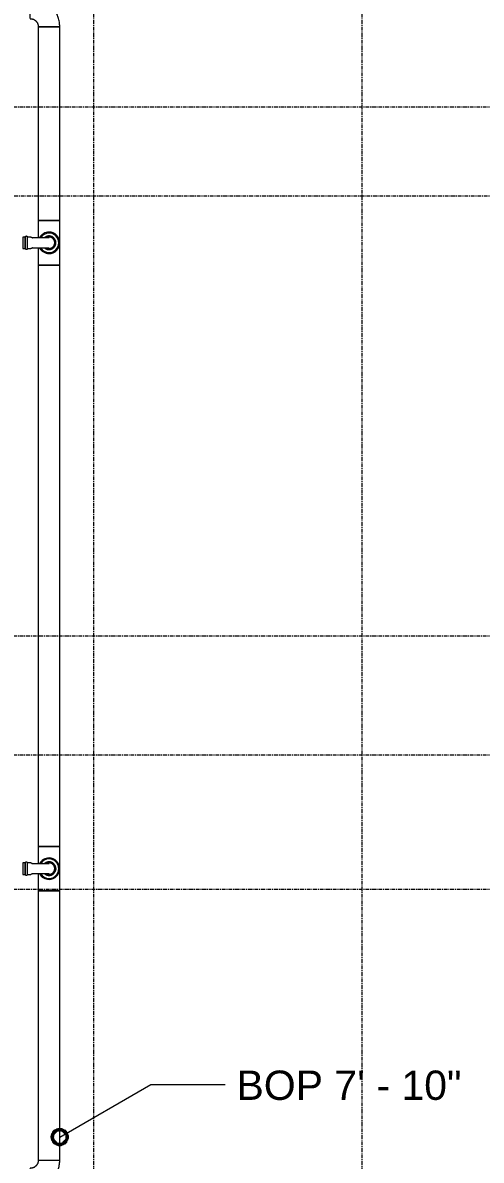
# Model space of a CAD drawing. Header units: inches. Extents: x -3679 to 241, y -496 to 1784.
# Drawn here: x -1814.5 to -1753, y 422.6 to 575.3 of the extents above; entities that cross this region are included whole.
import ezdxf

# ---------------------------------------------------------------- set-up
doc = ezdxf.new("R2010")
doc.units = ezdxf.units.IN
doc.header["$MEASUREMENT"] = 0
doc.linetypes.add('Grid Line', pattern=[0.875, 0.5, -0.125, 0.125, -0.125])
for name, color, linetype, lineweight in [('G-ANNO-DIMS', 251, 'Continuous', 9), ('P-PIPE', 1, 'Continuous', 9), ('P-PIPE-CNTR', 1, 'Continuous', 9), ('S-GRID', 8, 'Continuous', 9)]:
    doc.layers.add(name, color=color, linetype=linetype, lineweight=lineweight)
doc.styles.add('Arial', font='arial.ttf', dxfattribs={"height": 3.934132})

# ---------------------------------------------------------------- blocks, each defined once
blk = doc.blocks.new('Elbow - Welded - Generic - Standard-1127339-SECOND LEVEL')
at = {"layer": 'P-PIPE'}
for p, q in [((-1.39, 2.52), (-1.25, 2.52)), ((-1.24, 2.52), (-1.02, 2.52)), ((-1.02, 2.52), (-0.72, 2.52)), ((-0.72, 2.52), (-0.37, 2.52)), ((-0.37, 2.52), (0.37, 2.52)), ((0.37, 2.52), (0.72, 2.52)), ((0.72, 2.52), (1.02, 2.52)), ((1.02, 2.52), (1.24, 2.52)), ((1.25, 2.52), (1.39, 2.52)), ((-2.52, 1.25), (-2.52, 1.39)), ((-2.52, 1.02), (-2.52, 1.24)), ((-2.52, 0.72), (-2.52, 1.02)), ((-2.52, 0.37), (-2.52, 0.72)), ((-2.52, -0.37), (-2.52, 0.37)), ((-2.52, -0.72), (-2.52, -0.37)), ((-2.52, -1.02), (-2.52, -0.72)), ((-2.52, -1.24), (-2.52, -1.02)), ((-2.52, -1.39), (-2.52, -1.25))]:
    blk.add_line(p, q, dxfattribs=at)
at = {"layer": 'P-PIPE', "flags": 128}
for points in [[(-2.52, -1.44), (-2.36, -1.43), (-2.2, -1.42), (-2.05, -1.41), (-1.89, -1.39), (-1.73, -1.36), (-1.58, -1.32), (-1.43, -1.28), (-1.28, -1.24), (-1.13, -1.18), (-0.98, -1.12), (-0.83, -1.06), (-0.69, -0.99), (-0.55, -0.91), (-0.42, -0.83), (-0.29, -0.75), (-0.16, -0.65), (-0.03, -0.56), (0.09, -0.45), (0.21, -0.35), (0.32, -0.24), (0.43, -0.12), (0.53, 0), (0.63, 0.12), (0.72, 0.25), (0.81, 0.38), (0.89, 0.52), (0.97, 0.65), (1.04, 0.8), (1.11, 0.94), (1.17, 1.09), (1.22, 1.23), (1.27, 1.39), (1.31, 1.54), (1.35, 1.69), (1.38, 1.85), (1.4, 2), (1.42, 2.16), (1.43, 2.32), (1.44, 2.48), (1.44, 2.52)], [(-1.44, 2.52), (-1.44, 2.48), (-1.44, 2.43), (-1.44, 2.39), (-1.45, 2.35), (-1.46, 2.3), (-1.47, 2.26), (-1.48, 2.22), (-1.49, 2.18), (-1.51, 2.14), (-1.52, 2.1), (-1.54, 2.06), (-1.56, 2.02), (-1.58, 1.98), (-1.6, 1.94), (-1.63, 1.91), (-1.65, 1.87), (-1.68, 1.84), (-1.71, 1.81), (-1.73, 1.77), (-1.77, 1.74), (-1.8, 1.71), (-1.83, 1.69), (-1.86, 1.66), (-1.9, 1.63), (-1.93, 1.61), (-1.97, 1.59), (-2.01, 1.56), (-2.05, 1.55), (-2.09, 1.53), (-2.13, 1.51), (-2.17, 1.5), (-2.21, 1.48), (-2.25, 1.47), (-2.29, 1.46), (-2.34, 1.45), (-2.38, 1.45), (-2.42, 1.44), (-2.46, 1.44), (-2.51, 1.44), (-2.52, 1.44)]]:
    blk.add_lwpolyline(points, dxfattribs=at)
blk = doc.blocks.new('Transition - Generic - Plumbing-CW-1127470-SECOND LEVEL')
at = {"layer": 'P-PIPE'}
for start, end in [(90, 150), (270, 90), (210, 270)]:
    blk.add_arc((-1810.95, 461.74), 1.31, start, end, dxfattribs=at)
blk = doc.blocks.new('Victaulic-VicPress316-Elbow 90-45deg Style P568_P571 - Standard-V2-SECOND LEVEL')
at = {"layer": 'P-PIPE'}
for p, q in [((-3203.81, 730.05), (-3203.81, 729.6)), ((-3203.7, 731.1), (-3203.7, 730.2)), ((-3202.39, 730.21), (-3202.39, 731.1)), ((-3202.28, 729.6), (-3202.28, 730.05)), ((-3203.05, 729.6), (-3203.81, 729.6)), ((-3203.81, 729.31), (-3203.81, 728.97)), ((-3203.05, 729.31), (-3203.81, 729.31)), ((-3203.81, 728.97), (-3203.05, 728.97)), ((-3202.28, 729.6), (-3203.05, 729.6)), ((-3202.28, 729.31), (-3203.05, 729.31)), ((-3203.05, 728.97), (-3202.28, 728.97)), ((-3202.28, 728.97), (-3202.28, 729.31))]:
    blk.add_line(p, q, dxfattribs=at)
at = {"layer": 'P-PIPE', "flags": 128}
for points in [[(-3203.05, 733.4), (-3203.08, 733.4), (-3203.12, 733.4), (-3203.16, 733.4), (-3203.19, 733.39), (-3203.23, 733.38), (-3203.26, 733.38), (-3203.3, 733.37), (-3203.33, 733.36), (-3203.37, 733.34), (-3203.4, 733.33), (-3203.43, 733.32), (-3203.47, 733.3), (-3203.5, 733.28), (-3203.53, 733.26), (-3203.56, 733.24), (-3203.59, 733.22), (-3203.62, 733.2), (-3203.65, 733.18), (-3203.67, 733.15), (-3203.7, 733.13), (-3203.73, 733.1), (-3203.75, 733.07), (-3203.77, 733.04), (-3203.79, 733.01), (-3203.81, 732.98), (-3203.83, 732.95), (-3203.85, 732.92), (-3203.87, 732.89), (-3203.88, 732.85), (-3203.9, 732.82), (-3203.91, 732.79), (-3203.92, 732.75), (-3203.93, 732.72), (-3203.94, 732.68), (-3203.94, 732.65), (-3203.95, 732.61), (-3203.95, 732.57), (-3203.96, 732.54), (-3203.96, 732.5), (-3203.96, 732.46), (-3203.96, 732.43), (-3203.95, 732.39), (-3203.95, 732.35), (-3203.94, 732.32), (-3203.93, 732.28), (-3203.93, 732.25), (-3203.91, 732.21), (-3203.9, 732.18), (-3203.89, 732.14), (-3203.88, 732.11), (-3203.86, 732.08), (-3203.84, 732.05), (-3203.82, 732.01), (-3203.8, 731.98), (-3203.78, 731.95), (-3203.76, 731.92), (-3203.74, 731.9), (-3203.71, 731.87)], [(-3203.05, 733.26), (-3203.08, 733.26), (-3203.11, 733.25), (-3203.14, 733.25), (-3203.17, 733.25), (-3203.2, 733.24), (-3203.23, 733.23), (-3203.26, 733.23), (-3203.29, 733.22), (-3203.32, 733.21), (-3203.34, 733.2), (-3203.37, 733.18), (-3203.4, 733.17), (-3203.43, 733.16), (-3203.45, 733.14), (-3203.48, 733.12), (-3203.5, 733.1), (-3203.53, 733.09), (-3203.55, 733.07), (-3203.57, 733.05), (-3203.6, 733.02), (-3203.62, 733), (-3203.64, 732.98), (-3203.66, 732.95), (-3203.67, 732.93), (-3203.69, 732.9), (-3203.71, 732.88), (-3203.72, 732.85), (-3203.74, 732.82), (-3203.75, 732.8), (-3203.76, 732.77), (-3203.77, 732.74), (-3203.78, 732.71), (-3203.79, 732.68), (-3203.8, 732.65), (-3203.8, 732.62), (-3203.81, 732.59), (-3203.81, 732.56), (-3203.81, 732.53), (-3203.81, 732.5), (-3203.81, 732.47), (-3203.81, 732.44), (-3203.81, 732.41), (-3203.8, 732.38), (-3203.8, 732.35), (-3203.79, 732.32), (-3203.78, 732.29), (-3203.78, 732.26), (-3203.77, 732.23), (-3203.76, 732.2), (-3203.74, 732.17), (-3203.73, 732.14), (-3203.72, 732.12), (-3203.7, 732.1)], [(-3202.39, 731.86), (-3202.37, 731.88), (-3202.34, 731.91), (-3202.32, 731.94), (-3202.3, 731.97), (-3202.28, 732), (-3202.26, 732.03), (-3202.24, 732.06), (-3202.23, 732.09), (-3202.21, 732.13), (-3202.2, 732.16), (-3202.18, 732.19), (-3202.17, 732.23), (-3202.16, 732.26), (-3202.15, 732.3), (-3202.15, 732.33), (-3202.14, 732.37), (-3202.14, 732.41), (-3202.14, 732.44), (-3202.13, 732.48), (-3202.13, 732.52), (-3202.14, 732.55), (-3202.14, 732.59), (-3202.14, 732.63), (-3202.15, 732.66), (-3202.16, 732.7), (-3202.17, 732.73), (-3202.18, 732.77), (-3202.19, 732.8), (-3202.2, 732.84), (-3202.22, 732.87), (-3202.23, 732.9), (-3202.25, 732.93), (-3202.27, 732.97), (-3202.29, 733), (-3202.31, 733.03), (-3202.33, 733.06), (-3202.35, 733.08), (-3202.38, 733.11), (-3202.4, 733.14), (-3202.43, 733.16), (-3202.46, 733.19), (-3202.49, 733.21), (-3202.51, 733.23), (-3202.55, 733.25), (-3202.58, 733.27), (-3202.61, 733.29), (-3202.64, 733.31), (-3202.67, 733.32), (-3202.71, 733.34), (-3202.74, 733.35), (-3202.78, 733.36), (-3202.81, 733.37), (-3202.85, 733.38), (-3202.88, 733.39), (-3202.92, 733.39), (-3202.95, 733.4), (-3202.99, 733.4), (-3203.03, 733.4), (-3203.05, 733.4)], [(-3202.39, 732.1), (-3202.37, 732.13), (-3202.36, 732.16), (-3202.34, 732.18), (-3202.33, 732.21), (-3202.32, 732.24), (-3202.31, 732.27), (-3202.3, 732.3), (-3202.3, 732.33), (-3202.29, 732.36), (-3202.29, 732.39), (-3202.28, 732.42), (-3202.28, 732.45), (-3202.28, 732.48), (-3202.28, 732.51), (-3202.28, 732.54), (-3202.28, 732.57), (-3202.29, 732.6), (-3202.29, 732.63), (-3202.3, 732.66), (-3202.31, 732.69), (-3202.32, 732.72), (-3202.33, 732.75), (-3202.34, 732.78), (-3202.35, 732.81), (-3202.36, 732.84), (-3202.38, 732.86), (-3202.39, 732.89), (-3202.41, 732.92), (-3202.43, 732.94), (-3202.44, 732.97), (-3202.46, 732.99), (-3202.48, 733.01), (-3202.51, 733.03), (-3202.53, 733.06), (-3202.55, 733.08), (-3202.58, 733.09), (-3202.6, 733.11), (-3202.62, 733.13), (-3202.65, 733.15), (-3202.68, 733.16), (-3202.7, 733.18), (-3202.73, 733.19), (-3202.76, 733.2), (-3202.79, 733.21), (-3202.82, 733.22), (-3202.85, 733.23), (-3202.88, 733.24), (-3202.91, 733.24), (-3202.94, 733.25), (-3202.97, 733.25), (-3203, 733.26), (-3203.03, 733.26), (-3203.05, 733.26)], [(-3203.7, 732.49), (-3203.7, 732.49), (-3203.7, 732.49), (-3203.7, 732.48), (-3203.7, 732.47), (-3203.7, 732.46), (-3203.7, 732.45), (-3203.7, 732.44), (-3203.7, 732.42), (-3203.7, 732.4), (-3203.7, 732.38), (-3203.7, 732.36), (-3203.7, 732.33), (-3203.7, 732.31), (-3203.7, 732.28), (-3203.7, 732.25), (-3203.7, 732.21), (-3203.7, 732.18), (-3203.7, 732.14), (-3203.7, 732.11), (-3203.7, 732.07), (-3203.7, 732.03), (-3203.7, 731.98), (-3203.7, 731.94), (-3203.7, 731.9), (-3203.7, 731.85), (-3203.7, 731.8), (-3203.7, 731.75), (-3203.7, 731.7), (-3203.7, 731.65), (-3203.7, 731.6), (-3203.7, 731.55), (-3203.7, 731.5), (-3203.7, 731.44), (-3203.7, 731.39), (-3203.7, 731.33), (-3203.7, 731.28), (-3203.7, 731.22), (-3203.7, 731.17), (-3203.7, 731.11), (-3203.7, 731.1)], [(-3202.39, 731.1), (-3202.39, 731.15), (-3202.39, 731.21), (-3202.39, 731.26), (-3202.39, 731.32), (-3202.39, 731.37), (-3202.39, 731.43), (-3202.39, 731.48), (-3202.39, 731.54), (-3202.39, 731.59), (-3202.39, 731.64), (-3202.39, 731.69), (-3202.39, 731.74), (-3202.39, 731.79), (-3202.39, 731.84), (-3202.39, 731.88), (-3202.39, 731.93), (-3202.39, 731.97), (-3202.39, 732.02), (-3202.39, 732.06), (-3202.39, 732.1), (-3202.39, 732.13), (-3202.39, 732.17), (-3202.39, 732.21), (-3202.39, 732.24), (-3202.39, 732.27), (-3202.39, 732.3), (-3202.39, 732.33), (-3202.39, 732.35), (-3202.39, 732.37), (-3202.39, 732.4), (-3202.39, 732.41), (-3202.39, 732.43), (-3202.39, 732.45), (-3202.39, 732.46), (-3202.39, 732.47), (-3202.39, 732.48), (-3202.39, 732.48), (-3202.39, 732.49), (-3202.39, 732.49), (-3202.39, 732.49)], [(-3203.81, 730.05), (-3203.81, 730.06), (-3203.81, 730.07), (-3203.81, 730.08), (-3203.81, 730.09), (-3203.81, 730.11), (-3203.8, 730.12), (-3203.8, 730.13), (-3203.8, 730.14), (-3203.8, 730.15), (-3203.79, 730.16), (-3203.79, 730.17), (-3203.78, 730.18), (-3203.78, 730.19), (-3203.77, 730.2), (-3203.76, 730.2), (-3203.76, 730.21), (-3203.75, 730.22), (-3203.74, 730.23), (-3203.74, 730.24), (-3203.73, 730.25), (-3203.72, 730.25), (-3203.71, 730.26), (-3203.71, 730.27), (-3203.7, 730.27)], [(-3202.39, 730.27), (-3202.38, 730.26), (-3202.37, 730.26), (-3202.36, 730.25), (-3202.36, 730.24), (-3202.35, 730.23), (-3202.34, 730.22), (-3202.33, 730.22), (-3202.33, 730.21), (-3202.32, 730.2), (-3202.32, 730.19), (-3202.31, 730.18), (-3202.31, 730.17), (-3202.3, 730.16), (-3202.3, 730.15), (-3202.29, 730.14), (-3202.29, 730.13), (-3202.29, 730.12), (-3202.29, 730.11), (-3202.28, 730.1), (-3202.28, 730.09), (-3202.28, 730.07), (-3202.28, 730.06), (-3202.28, 730.05), (-3202.28, 730.05)], [(-3203.81, 729.31), (-3203.82, 729.31), (-3203.82, 729.31), (-3203.83, 729.31), (-3203.84, 729.31), (-3203.84, 729.31), (-3203.85, 729.31), (-3203.85, 729.31), (-3203.86, 729.32), (-3203.86, 729.32), (-3203.87, 729.32), (-3203.87, 729.32), (-3203.88, 729.32), (-3203.88, 729.33), (-3203.89, 729.33), (-3203.89, 729.33), (-3203.9, 729.34), (-3203.9, 729.34), (-3203.91, 729.34), (-3203.91, 729.35), (-3203.92, 729.35), (-3203.92, 729.36), (-3203.92, 729.36), (-3203.93, 729.37), (-3203.93, 729.37), (-3203.93, 729.38), (-3203.94, 729.38), (-3203.94, 729.39), (-3203.94, 729.39), (-3203.95, 729.4), (-3203.95, 729.4), (-3203.95, 729.41), (-3203.95, 729.41), (-3203.95, 729.42), (-3203.95, 729.42), (-3203.96, 729.43), (-3203.96, 729.44), (-3203.96, 729.44), (-3203.96, 729.45), (-3203.96, 729.45), (-3203.96, 729.46), (-3203.96, 729.46), (-3203.96, 729.47), (-3203.96, 729.48), (-3203.96, 729.48), (-3203.95, 729.49), (-3203.95, 729.49), (-3203.95, 729.5), (-3203.95, 729.5), (-3203.95, 729.51), (-3203.94, 729.51), (-3203.94, 729.52), (-3203.94, 729.52), (-3203.94, 729.53), (-3203.93, 729.53), (-3203.93, 729.54), (-3203.93, 729.54), (-3203.92, 729.55), (-3203.92, 729.55), (-3203.92, 729.56), (-3203.91, 729.56), (-3203.91, 729.57), (-3203.9, 729.57), (-3203.9, 729.57), (-3203.89, 729.58), (-3203.89, 729.58), (-3203.88, 729.58), (-3203.88, 729.58), (-3203.87, 729.59), (-3203.87, 729.59), (-3203.86, 729.59), (-3203.86, 729.59), (-3203.85, 729.59), (-3203.84, 729.6), (-3203.84, 729.6), (-3203.83, 729.6), (-3203.83, 729.6), (-3203.82, 729.6), (-3203.82, 729.6), (-3203.81, 729.6)], [(-3203.05, 729.6), (-3203.08, 729.6), (-3203.11, 729.6), (-3203.14, 729.6), (-3203.17, 729.6), (-3203.2, 729.6), (-3203.23, 729.6), (-3203.26, 729.6), (-3203.29, 729.6), (-3203.32, 729.6), (-3203.34, 729.6), (-3203.37, 729.6), (-3203.4, 729.6), (-3203.43, 729.6), (-3203.45, 729.6), (-3203.48, 729.6), (-3203.5, 729.6), (-3203.53, 729.6), (-3203.55, 729.6), (-3203.57, 729.6), (-3203.6, 729.6), (-3203.62, 729.6), (-3203.64, 729.6), (-3203.66, 729.6), (-3203.67, 729.6), (-3203.69, 729.6), (-3203.71, 729.6), (-3203.72, 729.6), (-3203.74, 729.6), (-3203.75, 729.6), (-3203.76, 729.6), (-3203.77, 729.6), (-3203.78, 729.6), (-3203.79, 729.6), (-3203.8, 729.6), (-3203.8, 729.6), (-3203.81, 729.6), (-3203.81, 729.6), (-3203.81, 729.6), (-3203.81, 729.6), (-3203.81, 729.6)], [(-3203.81, 729.6), (-3203.81, 729.6), (-3203.81, 729.6), (-3203.81, 729.6), (-3203.8, 729.6), (-3203.8, 729.6), (-3203.79, 729.6), (-3203.78, 729.6), (-3203.77, 729.6)], [(-3203.77, 729.31), (-3203.78, 729.31), (-3203.79, 729.31), (-3203.8, 729.31), (-3203.8, 729.31), (-3203.81, 729.31), (-3203.81, 729.31), (-3203.81, 729.31), (-3203.81, 729.31), (-3203.81, 729.31)], [(-3203.81, 729.31), (-3203.81, 729.31), (-3203.81, 729.31), (-3203.81, 729.31), (-3203.8, 729.31), (-3203.8, 729.31), (-3203.79, 729.31), (-3203.78, 729.31), (-3203.77, 729.31), (-3203.76, 729.31), (-3203.75, 729.31), (-3203.74, 729.31), (-3203.73, 729.31), (-3203.71, 729.31), (-3203.7, 729.31), (-3203.68, 729.31), (-3203.66, 729.31), (-3203.64, 729.31), (-3203.62, 729.31), (-3203.6, 729.31), (-3203.58, 729.31), (-3203.56, 729.31), (-3203.53, 729.31), (-3203.51, 729.31), (-3203.49, 729.31), (-3203.46, 729.31), (-3203.43, 729.31), (-3203.41, 729.31), (-3203.38, 729.31), (-3203.35, 729.31), (-3203.32, 729.31), (-3203.29, 729.31), (-3203.27, 729.31), (-3203.24, 729.31), (-3203.21, 729.31), (-3203.18, 729.31), (-3203.15, 729.31), (-3203.12, 729.31), (-3203.08, 729.31), (-3203.05, 729.31), (-3203.05, 729.31)], [(-3202.28, 729.6), (-3202.28, 729.6), (-3202.28, 729.6), (-3202.29, 729.6), (-3202.29, 729.6), (-3202.29, 729.6), (-3202.3, 729.6), (-3202.31, 729.6), (-3202.32, 729.6), (-3202.33, 729.6), (-3202.34, 729.6), (-3202.35, 729.6), (-3202.37, 729.6), (-3202.38, 729.6), (-3202.4, 729.6), (-3202.41, 729.6), (-3202.43, 729.6), (-3202.45, 729.6), (-3202.47, 729.6), (-3202.49, 729.6), (-3202.51, 729.6), (-3202.53, 729.6), (-3202.56, 729.6), (-3202.58, 729.6), (-3202.61, 729.6), (-3202.63, 729.6), (-3202.66, 729.6), (-3202.68, 729.6), (-3202.71, 729.6), (-3202.74, 729.6), (-3202.77, 729.6), (-3202.8, 729.6), (-3202.83, 729.6), (-3202.86, 729.6), (-3202.89, 729.6), (-3202.92, 729.6), (-3202.95, 729.6), (-3202.98, 729.6), (-3203.01, 729.6), (-3203.04, 729.6), (-3203.05, 729.6)], [(-3203.05, 729.31), (-3203.02, 729.31), (-3202.98, 729.31), (-3202.95, 729.31), (-3202.92, 729.31), (-3202.89, 729.31), (-3202.86, 729.31), (-3202.83, 729.31), (-3202.8, 729.31), (-3202.78, 729.31), (-3202.75, 729.31), (-3202.72, 729.31), (-3202.69, 729.31), (-3202.67, 729.31), (-3202.64, 729.31), (-3202.61, 729.31), (-3202.59, 729.31), (-3202.56, 729.31), (-3202.54, 729.31), (-3202.52, 729.31), (-3202.5, 729.31), (-3202.48, 729.31), (-3202.46, 729.31), (-3202.44, 729.31), (-3202.42, 729.31), (-3202.4, 729.31), (-3202.39, 729.31), (-3202.37, 729.31), (-3202.36, 729.31), (-3202.34, 729.31), (-3202.33, 729.31), (-3202.32, 729.31), (-3202.31, 729.31), (-3202.3, 729.31), (-3202.3, 729.31), (-3202.29, 729.31), (-3202.29, 729.31), (-3202.28, 729.31), (-3202.28, 729.31), (-3202.28, 729.31), (-3202.28, 729.31)], [(-3202.32, 729.6), (-3202.31, 729.6), (-3202.3, 729.6), (-3202.3, 729.6), (-3202.29, 729.6), (-3202.29, 729.6), (-3202.28, 729.6), (-3202.28, 729.6), (-3202.28, 729.6), (-3202.28, 729.6)], [(-3202.28, 729.31), (-3202.28, 729.31), (-3202.28, 729.31), (-3202.29, 729.31), (-3202.29, 729.31), (-3202.29, 729.31), (-3202.3, 729.31), (-3202.31, 729.31), (-3202.32, 729.31)], [(-3202.28, 729.6), (-3202.27, 729.6), (-3202.27, 729.6), (-3202.26, 729.6), (-3202.26, 729.6), (-3202.25, 729.6), (-3202.24, 729.6), (-3202.24, 729.59), (-3202.23, 729.59), (-3202.23, 729.59), (-3202.22, 729.59), (-3202.22, 729.59), (-3202.21, 729.58), (-3202.21, 729.58), (-3202.2, 729.58), (-3202.2, 729.57), (-3202.19, 729.57), (-3202.19, 729.57), (-3202.18, 729.56), (-3202.18, 729.56), (-3202.18, 729.56), (-3202.17, 729.55), (-3202.17, 729.55), (-3202.16, 729.54), (-3202.16, 729.54), (-3202.16, 729.53), (-3202.15, 729.53), (-3202.15, 729.52), (-3202.15, 729.52), (-3202.15, 729.51), (-3202.14, 729.51), (-3202.14, 729.5), (-3202.14, 729.5), (-3202.14, 729.49), (-3202.14, 729.48), (-3202.14, 729.48), (-3202.14, 729.47), (-3202.13, 729.47), (-3202.13, 729.46), (-3202.13, 729.46), (-3202.13, 729.45), (-3202.13, 729.44), (-3202.13, 729.44), (-3202.14, 729.43), (-3202.14, 729.43), (-3202.14, 729.42), (-3202.14, 729.42), (-3202.14, 729.41), (-3202.14, 729.4), (-3202.14, 729.4), (-3202.15, 729.39), (-3202.15, 729.39), (-3202.15, 729.38), (-3202.16, 729.38), (-3202.16, 729.37), (-3202.16, 729.37), (-3202.17, 729.36), (-3202.17, 729.36), (-3202.17, 729.35), (-3202.18, 729.35), (-3202.18, 729.35), (-3202.19, 729.34), (-3202.19, 729.34), (-3202.19, 729.34), (-3202.2, 729.33), (-3202.2, 729.33), (-3202.21, 729.33), (-3202.21, 729.32), (-3202.22, 729.32), (-3202.23, 729.32), (-3202.23, 729.32), (-3202.24, 729.32), (-3202.24, 729.31), (-3202.25, 729.31), (-3202.25, 729.31), (-3202.26, 729.31), (-3202.26, 729.31), (-3202.27, 729.31), (-3202.28, 729.31), (-3202.28, 729.31)]]:
    blk.add_lwpolyline(points, dxfattribs=at)

msp = doc.modelspace()

# ---------------------------------------------------------------- linework, layer by layer
at = {"layer": 'G-ANNO-DIMS'}
for p, q in [((-1809.52, 425.72), (-1797.3, 432.77)), ((-1797.3, 432.77), (-1787.31, 432.77))]:
    msp.add_line(p, q, dxfattribs=at)
at = {"layer": 'G-ANNO-DIMS', "lineweight": 50}
msp.add_circle((-1809.52, 425.72), 1, dxfattribs=at)
at = {"layer": 'P-PIPE'}
for p, q in [((-1812.39, 574.74), (-1812.39, 548.73)), ((-1812.39, 574.74), (-1812.34, 574.74)), ((-1812.34, 574.74), (-1809.52, 574.74)), ((-1809.52, 548.73), (-1809.52, 574.74)), ((-1812.39, 548.73), (-1812.39, 546.4)), ((-1809.52, 548.73), (-1812.39, 548.73)), ((-1812.34, 548.73), (-1812.2, 548.73)), ((-1812.2, 548.73), (-1811.97, 548.73)), ((-1811.97, 548.73), (-1811.67, 548.73)), ((-1811.67, 548.73), (-1811.32, 548.73)), ((-1811.32, 548.73), (-1810.95, 548.73)), ((-1810.95, 548.73), (-1810.58, 548.73)), ((-1810.58, 548.73), (-1810.23, 548.73)), ((-1810.23, 548.73), (-1809.94, 548.73)), ((-1809.94, 548.73), (-1809.71, 548.73)), ((-1809.71, 548.73), (-1809.56, 548.73)), ((-1809.52, 542.75), (-1809.52, 548.73)), ((-1812.39, 545.09), (-1812.39, 542.75)), ((-1812.39, 542.75), (-1812.39, 464.73)), ((-1812.39, 542.75), (-1809.52, 542.75)), ((-1812.2, 542.75), (-1812.34, 542.75)), ((-1811.97, 542.75), (-1812.2, 542.75)), ((-1811.67, 542.75), (-1811.97, 542.75)), ((-1811.32, 542.75), (-1811.67, 542.75)), ((-1810.95, 542.75), (-1811.32, 542.75)), ((-1810.58, 542.75), (-1810.95, 542.75)), ((-1810.23, 542.75), (-1810.58, 542.75)), ((-1809.94, 542.75), (-1810.23, 542.75)), ((-1809.71, 542.75), (-1809.94, 542.75)), ((-1809.56, 542.75), (-1809.71, 542.75)), ((-1809.52, 464.73), (-1809.52, 542.75)), ((-1812.39, 464.73), (-1812.39, 462.4)), ((-1809.52, 464.73), (-1812.39, 464.73)), ((-1812.34, 464.73), (-1812.2, 464.73)), ((-1812.2, 464.73), (-1811.97, 464.73)), ((-1811.97, 464.73), (-1811.67, 464.73)), ((-1811.67, 464.73), (-1811.32, 464.73)), ((-1811.32, 464.73), (-1810.95, 464.73)), ((-1810.95, 464.73), (-1810.58, 464.73)), ((-1810.58, 464.73), (-1810.23, 464.73)), ((-1810.23, 464.73), (-1809.94, 464.73)), ((-1809.94, 464.73), (-1809.71, 464.73)), ((-1809.71, 464.73), (-1809.56, 464.73)), ((-1809.52, 458.75), (-1809.52, 464.73)), ((-1812.39, 461.09), (-1812.39, 458.75)), ((-1812.39, 458.75), (-1812.39, 422.6)), ((-1812.39, 458.75), (-1809.52, 458.75)), ((-1812.2, 458.75), (-1812.34, 458.75)), ((-1811.97, 458.75), (-1812.2, 458.75)), ((-1811.67, 458.75), (-1811.97, 458.75)), ((-1811.32, 458.75), (-1811.67, 458.75)), ((-1810.95, 458.75), (-1811.32, 458.75)), ((-1810.58, 458.75), (-1810.95, 458.75)), ((-1810.23, 458.75), (-1810.58, 458.75)), ((-1809.94, 458.75), (-1810.23, 458.75)), ((-1809.71, 458.75), (-1809.94, 458.75)), ((-1809.56, 458.75), (-1809.71, 458.75)), ((-1809.52, 422.6), (-1809.52, 458.75))]:
    msp.add_line(p, q, dxfattribs=at)
for centre, start, end in [((-1810.95, 545.74), 90, 152.6403), ((-1810.95, 545.74), 270, 90), ((-1810.95, 545.74), 207.3597, 270), ((-1810.95, 461.74), 90, 152.6403), ((-1810.95, 461.74), 270, 90), ((-1810.95, 461.74), 207.3597, 270)]:
    msp.add_arc(centre, 1.44, start, end, dxfattribs=at)
at = {"layer": 'P-PIPE-CNTR'}
for p, q in [((-1810.95, 462.48), (-1810.95, 462.74)), ((-1810.22, 461.74), (-1809.95, 461.74)), ((-1810.95, 460.74), (-1810.95, 461.01))]:
    msp.add_line(p, q, dxfattribs=at)
at = {"layer": 'S-GRID', "linetype": 'Grid Line'}
for p, q in [((-1805, 1771.74), (-1805, -484.26)), ((-1769, 1771.74), (-1769, -484.26)), ((-3666.39, 564), (228, 564)), ((228, 552), (-3666.39, 552)), ((-3666.39, 493), (228, 493)), ((-3666.39, 477), (228, 477)), ((-3666.39, 459), (228, 459))]:
    msp.add_line(p, q, dxfattribs=at)

# ---------------------------------------------------------------- block references
at = {"layer": 'P-PIPE'}
for name, p, rotation in [('Elbow - Welded - Generic - Standard-1127339-SECOND LEVEL', (-1810.95, 577.26), 90), ('Victaulic-VicPress316-Elbow 90-45deg Style P568_P571 - Standard-V2-SECOND LEVEL', (-2543.44, -2657.3), 270), ('Victaulic-VicPress316-Elbow 90-45deg Style P568_P571 - Standard-V2-SECOND LEVEL', (-2543.44, -2741.3), 270)]:
    msp.add_blockref(name, p, dxfattribs=dict(at, rotation=rotation))
for name, p in [('Transition - Generic - Plumbing-CW-1127470-SECOND LEVEL', (0, 84)), ('Transition - Generic - Plumbing-CW-1127470-SECOND LEVEL', (0, 0)), ('Elbow - Welded - Generic - Standard-1127339-SECOND LEVEL', (-1810.95, 420.09))]:
    msp.add_blockref(name, p, dxfattribs=at)

# ---------------------------------------------------------------- texts
at = {"layer": 'G-ANNO-DIMS', "insert": (-1785.81, 434.64), "char_height": 3.9341, "width": 35.952, "attachment_point": 1, "line_spacing_factor": 0.938532, "style": 'Arial'}
msp.add_mtext('BOP 7\' - 10"', dxfattribs=at)

doc.saveas('drawing.dxf')
